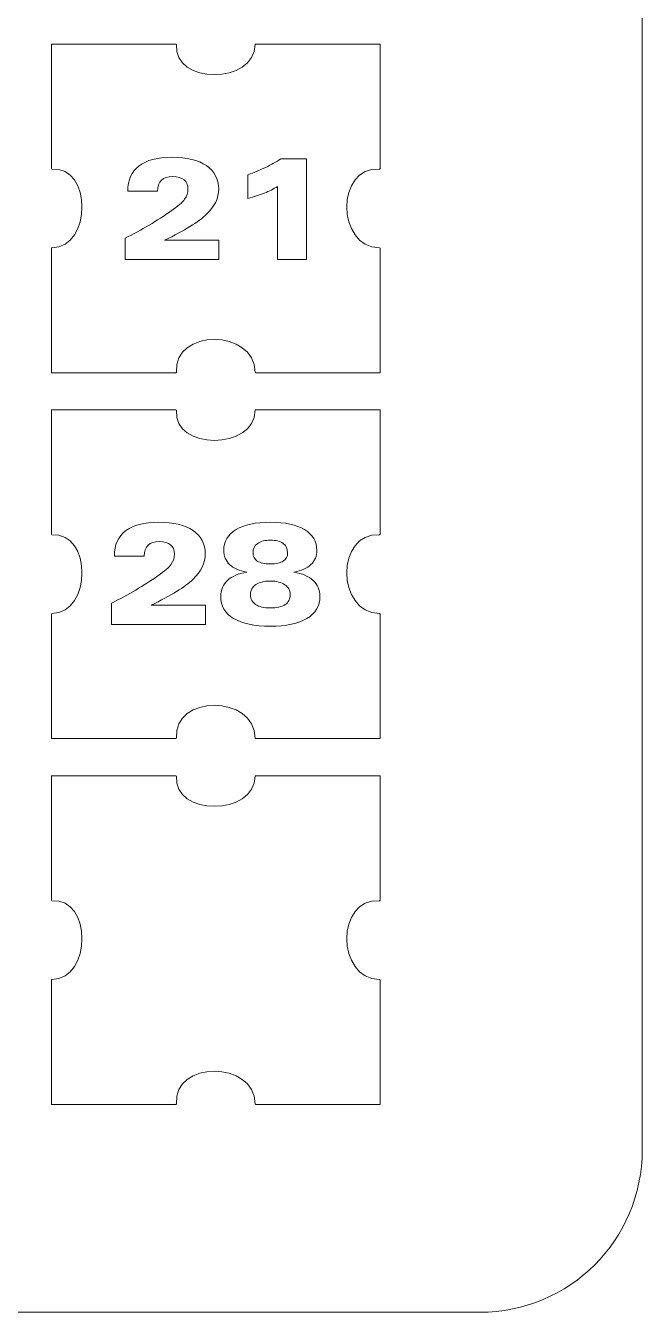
# Model space of a CAD drawing. Header units: millimetres. Extents: x -75 to 52, y -1 to 101.
# Drawn here: x 26.1 to 51.8, y -0.8 to 52.7 of the extents above; entities that cross this region are included whole.
import ezdxf

# ---------------------------------------------------------------- set-up
doc = ezdxf.new("R2010")
doc.units = ezdxf.units.MM
doc.header["$MEASUREMENT"] = 0
doc.layers.add('layer 1', color=7, linetype='Continuous')

msp = doc.modelspace()

# ---------------------------------------------------------------- linework, layer by layer
at = {"layer": 'layer 1', "lineweight": 9}
msp.add_open_spline([(-68.3644, 100.7179), (-68.3644, 100.7179), (45.0275, 100.7179), (45.0275, 100.7179), (45.0275, 100.7179), (48.7786, 100.7179), (51.798, 97.6985), (51.798, 93.9474), (51.798, 93.9474), (51.798, 93.9474), (51.798, 5.9417), (51.798, 5.9417), (51.798, 5.9417), (51.798, 2.1909), (48.7786, -0.8285), (45.0275, -0.8285), (45.0275, -0.8285), (45.0275, -0.8285), (-68.3644, -0.8285), (-68.3644, -0.8285), (-68.3644, -0.8285), (-72.1152, -0.8285), (-75.1346, 2.1909), (-75.1346, 5.9417), (-75.1346, 5.9417), (-75.1346, 5.9417), (-75.1346, 93.9474), (-75.1346, 93.9474), (-75.1346, 93.9474), (-75.1346, 97.6985), (-72.1152, 100.7179), (-68.3644, 100.7179)], degree=3, knots=[0, 0, 0, 0, 0.1111111, 0.1111111, 0.1111111, 0.1111111, 0.2222222, 0.2222222, 0.2222222, 0.2222222, 0.3333333, 0.3333333, 0.3333333, 0.3333333, 0.4444444, 0.4444444, 0.4444444, 0.4444444, 0.5555556, 0.5555556, 0.5555556, 0.5555556, 0.6666667, 0.6666667, 0.6666667, 0.6666667, 0.7777778, 0.7777778, 0.7777778, 0.7777778, 1, 1, 1, 1], dxfattribs=at)
at = {"layer": 'layer 1', "color": 1, "lineweight": 9}
for points in [[(27.1942, 51.9767), (27.1942, 51.9767), (27.1942, 51.9008), (27.1942, 51.9008), (27.1942, 51.9008), (27.1942, 51.9008), (27.1942, 46.824), (27.1942, 46.824), (27.1942, 46.824), (27.1942, 46.824), (27.1942, 46.7951), (27.1942, 46.7951), (27.1942, 46.7951), (27.1942, 46.7951), (27.2179, 46.7718), (27.2179, 46.7718), (27.2179, 46.7718), (28.8865, 46.8985), (28.8865, 43.5139), (27.2179, 43.4949), (27.2179, 43.4949), (27.2179, 43.4949), (27.1942, 43.4712), (27.1942, 43.4712), (27.1942, 43.4712), (27.1942, 43.4712), (27.1942, 43.4381), (27.1942, 43.4381), (27.1942, 43.4381), (27.1942, 43.4381), (27.1942, 38.3616), (27.1942, 38.3616), (27.1942, 38.3616), (27.1942, 38.3616), (27.1942, 38.2857), (27.1942, 38.2857), (27.1942, 38.2857), (27.1942, 38.2857), (27.2701, 38.2857), (27.2701, 38.2857), (27.2701, 38.2857), (27.2701, 38.2857), (32.3469, 38.2857), (32.3469, 38.2857), (32.3469, 38.2857), (32.3469, 38.2857), (32.3801, 38.2857), (32.3801, 38.2857), (32.3801, 38.2857), (32.3801, 38.2857), (32.3991, 38.3104), (32.3991, 38.3104), (32.3991, 38.3104), (32.2725, 40.1297), (35.657, 40.1297), (35.6803, 38.3104), (35.6803, 38.3104), (35.6803, 38.3104), (35.6997, 38.2857), (35.6997, 38.2857), (35.6997, 38.2857), (35.6997, 38.2857), (35.7329, 38.2857), (35.7329, 38.2857), (35.7329, 38.2857), (35.7329, 38.2857), (40.8093, 38.2857), (40.8093, 38.2857), (40.8093, 38.2857), (40.8093, 38.2857), (40.8852, 38.2857), (40.8852, 38.2857), (40.8852, 38.2857), (40.8852, 38.2857), (40.8852, 38.3616), (40.8852, 38.3616), (40.8852, 38.3616), (40.8852, 38.3616), (40.8852, 43.4381), (40.8852, 43.4381), (40.8852, 43.4381), (40.8852, 43.4381), (40.8852, 43.4712), (40.8852, 43.4712), (40.8852, 43.4712), (40.8852, 43.4712), (40.8619, 43.4949), (40.8619, 43.4949), (40.8619, 43.4949), (39.0412, 43.5139), (39.0412, 46.8985), (40.8619, 46.7718), (40.8619, 46.7718), (40.8619, 46.7718), (40.8852, 46.7951), (40.8852, 46.7951), (40.8852, 46.7951), (40.8852, 46.7951), (40.8852, 46.824), (40.8852, 46.824), (40.8852, 46.824), (40.8852, 46.824), (40.8852, 51.9008), (40.8852, 51.9008), (40.8852, 51.9008), (40.8852, 51.9008), (40.8852, 51.9767), (40.8852, 51.9767), (40.8852, 51.9767), (40.8852, 51.9767), (40.8093, 51.9767), (40.8093, 51.9767), (40.8093, 51.9767), (40.8093, 51.9767), (35.7329, 51.9767), (35.7329, 51.9767), (35.7329, 51.9767), (35.7329, 51.9767), (35.6997, 51.9767), (35.6997, 51.9767), (35.6997, 51.9767), (35.6997, 51.9767), (35.6803, 51.9573), (35.6803, 51.9573), (35.6803, 51.9573), (35.657, 50.2844), (32.2725, 50.2844), (32.3991, 51.9573), (32.3991, 51.9573), (32.3991, 51.9573), (32.3801, 51.9767), (32.3801, 51.9767), (32.3801, 51.9767), (32.3801, 51.9767), (32.3469, 51.9767), (32.3469, 51.9767), (32.3469, 51.9767), (32.3469, 51.9767), (27.2701, 51.9767), (27.2701, 51.9767), (27.2701, 51.9767), (27.2701, 51.9767), (27.1942, 51.9767), (27.1942, 51.9767)], [(27.1942, 36.7437), (27.1942, 36.7437), (27.1942, 36.6693), (27.1942, 36.6693), (27.1942, 36.6693), (27.1942, 36.6693), (27.1942, 31.5911), (27.1942, 31.5911), (27.1942, 31.5911), (27.1942, 31.5911), (27.1942, 31.5636), (27.1942, 31.5636), (27.1942, 31.5636), (27.1942, 31.5636), (27.2179, 31.5403), (27.2179, 31.5403), (27.2179, 31.5403), (28.8865, 31.6669), (28.8865, 28.2827), (27.2179, 28.2633), (27.2179, 28.2633), (27.2179, 28.2633), (27.1942, 28.2397), (27.1942, 28.2397), (27.1942, 28.2397), (27.1942, 28.2397), (27.1942, 28.2069), (27.1942, 28.2069), (27.1942, 28.2069), (27.1942, 28.2069), (27.1942, 23.13), (27.1942, 23.13), (27.1942, 23.13), (27.1942, 23.13), (27.1942, 23.0542), (27.1942, 23.0542), (27.1942, 23.0542), (27.1942, 23.0542), (27.2701, 23.0542), (27.2701, 23.0542), (27.2701, 23.0542), (27.2701, 23.0542), (32.3469, 23.0542), (32.3469, 23.0542), (32.3469, 23.0542), (32.3469, 23.0542), (32.3801, 23.0542), (32.3801, 23.0542), (32.3801, 23.0542), (32.3801, 23.0542), (32.3991, 23.0778), (32.3991, 23.0778), (32.3991, 23.0778), (32.2725, 24.8968), (35.657, 24.8968), (35.6803, 23.0778), (35.6803, 23.0778), (35.6803, 23.0778), (35.6997, 23.0542), (35.6997, 23.0542), (35.6997, 23.0542), (35.6997, 23.0542), (35.7329, 23.0542), (35.7329, 23.0542), (35.7329, 23.0542), (35.7329, 23.0542), (40.8093, 23.0542), (40.8093, 23.0542), (40.8093, 23.0542), (40.8093, 23.0542), (40.8852, 23.0542), (40.8852, 23.0542), (40.8852, 23.0542), (40.8852, 23.0542), (40.8852, 23.13), (40.8852, 23.13), (40.8852, 23.13), (40.8852, 23.13), (40.8852, 28.2069), (40.8852, 28.2069), (40.8852, 28.2069), (40.8852, 28.2069), (40.8852, 28.2397), (40.8852, 28.2397), (40.8852, 28.2397), (40.8852, 28.2397), (40.8619, 28.2633), (40.8619, 28.2633), (40.8619, 28.2633), (39.0412, 28.2827), (39.0412, 31.6669), (40.8619, 31.5403), (40.8619, 31.5403), (40.8619, 31.5403), (40.8852, 31.5636), (40.8852, 31.5636), (40.8852, 31.5636), (40.8852, 31.5636), (40.8852, 31.5911), (40.8852, 31.5911), (40.8852, 31.5911), (40.8852, 31.5911), (40.8852, 36.6693), (40.8852, 36.6693), (40.8852, 36.6693), (40.8852, 36.6693), (40.8852, 36.7437), (40.8852, 36.7437), (40.8852, 36.7437), (40.8852, 36.7437), (40.8093, 36.7437), (40.8093, 36.7437), (40.8093, 36.7437), (40.8093, 36.7437), (35.7329, 36.7437), (35.7329, 36.7437), (35.7329, 36.7437), (35.7329, 36.7437), (35.6997, 36.7437), (35.6997, 36.7437), (35.6997, 36.7437), (35.6997, 36.7437), (35.6803, 36.7258), (35.6803, 36.7258), (35.6803, 36.7258), (35.657, 35.0515), (32.2725, 35.0515), (32.3991, 36.7258), (32.3991, 36.7258), (32.3991, 36.7258), (32.3801, 36.7437), (32.3801, 36.7437), (32.3801, 36.7437), (32.3801, 36.7437), (32.3469, 36.7437), (32.3469, 36.7437), (32.3469, 36.7437), (32.3469, 36.7437), (27.2701, 36.7437), (27.2701, 36.7437), (27.2701, 36.7437), (27.2701, 36.7437), (27.1942, 36.7437), (27.1942, 36.7437)], [(27.1942, 21.5122), (27.1942, 21.5122), (27.1942, 21.4378), (27.1942, 21.4378), (27.1942, 21.4378), (27.1942, 21.4378), (27.1942, 16.3599), (27.1942, 16.3599), (27.1942, 16.3599), (27.1942, 16.3599), (27.1942, 16.3324), (27.1942, 16.3324), (27.1942, 16.3324), (27.1942, 16.3324), (27.2179, 16.3087), (27.2179, 16.3087), (27.2179, 16.3087), (28.8865, 16.4354), (28.8865, 13.0498), (27.2179, 13.0318), (27.2179, 13.0318), (27.2179, 13.0318), (27.1942, 13.0085), (27.1942, 13.0085), (27.1942, 13.0085), (27.1942, 13.0085), (27.1942, 12.9753), (27.1942, 12.9753), (27.1942, 12.9753), (27.1942, 12.9753), (27.1942, 7.8971), (27.1942, 7.8971), (27.1942, 7.8971), (27.1942, 7.8971), (27.1942, 7.8227), (27.1942, 7.8227), (27.1942, 7.8227), (27.1942, 7.8227), (27.2701, 7.8227), (27.2701, 7.8227), (27.2701, 7.8227), (27.2701, 7.8227), (32.3469, 7.8227), (32.3469, 7.8227), (32.3469, 7.8227), (32.3469, 7.8227), (32.3801, 7.8227), (32.3801, 7.8227), (32.3801, 7.8227), (32.3801, 7.8227), (32.3991, 7.8463), (32.3991, 7.8463), (32.3991, 7.8463), (32.2725, 9.6652), (35.657, 9.6652), (35.6803, 7.8463), (35.6803, 7.8463), (35.6803, 7.8463), (35.6997, 7.8227), (35.6997, 7.8227), (35.6997, 7.8227), (35.6997, 7.8227), (35.7329, 7.8227), (35.7329, 7.8227), (35.7329, 7.8227), (35.7329, 7.8227), (40.8093, 7.8227), (40.8093, 7.8227), (40.8093, 7.8227), (40.8093, 7.8227), (40.8852, 7.8227), (40.8852, 7.8227), (40.8852, 7.8227), (40.8852, 7.8227), (40.8852, 7.8971), (40.8852, 7.8971), (40.8852, 7.8971), (40.8852, 7.8971), (40.8852, 12.9753), (40.8852, 12.9753), (40.8852, 12.9753), (40.8852, 12.9753), (40.8852, 13.0085), (40.8852, 13.0085), (40.8852, 13.0085), (40.8852, 13.0085), (40.8619, 13.0318), (40.8619, 13.0318), (40.8619, 13.0318), (39.0412, 13.0498), (39.0412, 16.4354), (40.8619, 16.3087), (40.8619, 16.3087), (40.8619, 16.3087), (40.8852, 16.3324), (40.8852, 16.3324), (40.8852, 16.3324), (40.8852, 16.3324), (40.8852, 16.3599), (40.8852, 16.3599), (40.8852, 16.3599), (40.8852, 16.3599), (40.8852, 21.4378), (40.8852, 21.4378), (40.8852, 21.4378), (40.8852, 21.4378), (40.8852, 21.5122), (40.8852, 21.5122), (40.8852, 21.5122), (40.8852, 21.5122), (40.8093, 21.5122), (40.8093, 21.5122), (40.8093, 21.5122), (40.8093, 21.5122), (35.7329, 21.5122), (35.7329, 21.5122), (35.7329, 21.5122), (35.7329, 21.5122), (35.6997, 21.5122), (35.6997, 21.5122), (35.6997, 21.5122), (35.6997, 21.5122), (35.6803, 21.4942), (35.6803, 21.4942), (35.6803, 21.4942), (35.657, 19.8199), (32.2725, 19.8199), (32.3991, 21.4942), (32.3991, 21.4942), (32.3991, 21.4942), (32.3801, 21.5122), (32.3801, 21.5122), (32.3801, 21.5122), (32.3801, 21.5122), (32.3469, 21.5122), (32.3469, 21.5122), (32.3469, 21.5122), (32.3469, 21.5122), (27.2701, 21.5122), (27.2701, 21.5122), (27.2701, 21.5122), (27.2701, 21.5122), (27.1942, 21.5122), (27.1942, 21.5122)]]:
    msp.add_open_spline(points, degree=3, knots=[0, 0, 0, 0, 0.027027, 0.027027, 0.027027, 0.027027, 0.0540541, 0.0540541, 0.0540541, 0.0540541, 0.0810811, 0.0810811, 0.0810811, 0.0810811, 0.1081081, 0.1081081, 0.1081081, 0.1081081, 0.1351351, 0.1351351, 0.1351351, 0.1351351, 0.1621622, 0.1621622, 0.1621622, 0.1621622, 0.1891892, 0.1891892, 0.1891892, 0.1891892, 0.2162162, 0.2162162, 0.2162162, 0.2162162, 0.2432432, 0.2432432, 0.2432432, 0.2432432, 0.2702703, 0.2702703, 0.2702703, 0.2702703, 0.2972973, 0.2972973, 0.2972973, 0.2972973, 0.3243243, 0.3243243, 0.3243243, 0.3243243, 0.3513514, 0.3513514, 0.3513514, 0.3513514, 0.3783784, 0.3783784, 0.3783784, 0.3783784, 0.4054054, 0.4054054, 0.4054054, 0.4054054, 0.4324324, 0.4324324, 0.4324324, 0.4324324, 0.4594595, 0.4594595, 0.4594595, 0.4594595, 0.4864865, 0.4864865, 0.4864865, 0.4864865, 0.5135135, 0.5135135, 0.5135135, 0.5135135, 0.5405405, 0.5405405, 0.5405405, 0.5405405, 0.5675676, 0.5675676, 0.5675676, 0.5675676, 0.5945946, 0.5945946, 0.5945946, 0.5945946, 0.6216216, 0.6216216, 0.6216216, 0.6216216, 0.6486486, 0.6486486, 0.6486486, 0.6486486, 0.6756757, 0.6756757, 0.6756757, 0.6756757, 0.7027027, 0.7027027, 0.7027027, 0.7027027, 0.7297297, 0.7297297, 0.7297297, 0.7297297, 0.7567568, 0.7567568, 0.7567568, 0.7567568, 0.7837838, 0.7837838, 0.7837838, 0.7837838, 0.8108108, 0.8108108, 0.8108108, 0.8108108, 0.8378378, 0.8378378, 0.8378378, 0.8378378, 0.8648649, 0.8648649, 0.8648649, 0.8648649, 0.8918919, 0.8918919, 0.8918919, 0.8918919, 0.9189189, 0.9189189, 0.9189189, 0.9189189, 0.9459459, 0.9459459, 0.9459459, 0.9459459, 1, 1, 1, 1], dxfattribs=at)
at = {"layer": 'layer 1', "color": 5, "lineweight": 9}
for points, knots in [([(34.1743, 43.0013), (34.1743, 43.0013), (30.2634, 43.0013), (30.2634, 43.0013), (30.2634, 43.0013), (30.2634, 43.0013), (30.2634, 43.8917), (30.2634, 43.8917), (30.2634, 43.8917), (30.6105, 44.0667), (30.9453, 44.2484), (31.2664, 44.4385), (31.2664, 44.4385), (31.5863, 44.6262), (31.8908, 44.8231), (32.1815, 45.0284), (32.1815, 45.0284), (32.4626, 45.2228), (32.6499, 45.384), (32.7438, 45.5106), (32.7438, 45.5106), (32.8348, 45.6376), (32.8817, 45.7794), (32.8817, 45.9368), (32.8817, 45.9368), (32.8817, 46.1089), (32.8263, 46.2384), (32.7191, 46.3252), (32.7191, 46.3252), (32.6101, 46.412), (32.4517, 46.4547), (32.2435, 46.4561), (32.2435, 46.4561), (32.0382, 46.4547), (31.8851, 46.4053), (31.7818, 46.3044), (31.7818, 46.3044), (31.677, 46.2038), (31.622, 46.0539), (31.6177, 45.8539), (31.6177, 45.8539), (31.6177, 45.8539), (30.3777, 45.8539), (30.3777, 45.8539), (30.3777, 45.8539), (30.3763, 46.3171), (30.5319, 46.667), (30.8462, 46.9055), (30.8462, 46.9055), (31.1577, 47.1422), (31.6177, 47.2608), (32.2256, 47.2622), (32.2256, 47.2622), (32.8348, 47.2608), (33.31, 47.145), (33.6518, 46.9122), (33.6518, 46.9122), (33.9923, 46.678), (34.163, 46.3541), (34.163, 45.9421), (34.163, 45.9421), (34.163, 45.5632), (33.9937, 45.2118), (33.6561, 44.8894), (33.6561, 44.8894), (33.317, 44.5641), (32.7343, 44.2029), (31.9059, 43.806), (31.9059, 43.806), (31.9059, 43.806), (34.1743, 43.806), (34.1743, 43.806), (34.1743, 43.806), (34.1743, 43.806), (34.1743, 43.0013), (34.1743, 43.0013)], [0, 0, 0, 0, 0.05, 0.05, 0.05, 0.05, 0.1, 0.1, 0.1, 0.1, 0.15, 0.15, 0.15, 0.15, 0.2, 0.2, 0.2, 0.2, 0.25, 0.25, 0.25, 0.25, 0.3, 0.3, 0.3, 0.3, 0.35, 0.35, 0.35, 0.35, 0.4, 0.4, 0.4, 0.4, 0.45, 0.45, 0.45, 0.45, 0.5, 0.5, 0.5, 0.5, 0.55, 0.55, 0.55, 0.55, 0.6, 0.6, 0.6, 0.6, 0.65, 0.65, 0.65, 0.65, 0.7, 0.7, 0.7, 0.7, 0.75, 0.75, 0.75, 0.75, 0.8, 0.8, 0.8, 0.8, 0.85, 0.85, 0.85, 0.85, 0.9, 0.9, 0.9, 0.9, 1, 1, 1, 1]), ([(37.815, 43.0013), (37.815, 43.0013), (36.6106, 43.0013), (36.6106, 43.0013), (36.6106, 43.0013), (36.6106, 43.0013), (36.6106, 46.0454), (36.6106, 46.0454), (36.6106, 46.0454), (36.4508, 45.9421), (36.2687, 45.8496), (36.0662, 45.7671), (36.0662, 45.7671), (35.8623, 45.6845), (35.632, 45.6101), (35.3759, 45.5452), (35.3759, 45.5452), (35.3759, 45.5452), (35.3759, 46.5277), (35.3759, 46.5277), (35.3759, 46.5277), (35.6447, 46.6272), (35.8927, 46.7316), (36.1213, 46.842), (36.1213, 46.842), (36.3474, 46.9521), (36.558, 47.0692), (36.7538, 47.1948), (36.7538, 47.1948), (36.7538, 47.1948), (37.815, 47.1948), (37.815, 47.1948), (37.815, 47.1948), (37.815, 47.1948), (37.815, 43.0013), (37.815, 43.0013)], [0, 0, 0, 0, 0.1, 0.1, 0.1, 0.1, 0.2, 0.2, 0.2, 0.2, 0.3, 0.3, 0.3, 0.3, 0.4, 0.4, 0.4, 0.4, 0.5, 0.5, 0.5, 0.5, 0.6, 0.6, 0.6, 0.6, 0.7, 0.7, 0.7, 0.7, 0.8, 0.8, 0.8, 0.8, 1, 1, 1, 1]), ([(33.6148, 27.8058), (33.6148, 27.8058), (29.7039, 27.8058), (29.7039, 27.8058), (29.7039, 27.8058), (29.7039, 27.8058), (29.7039, 28.6958), (29.7039, 28.6958), (29.7039, 28.6958), (30.051, 28.8712), (30.3858, 29.0528), (30.7068, 29.243), (30.7068, 29.243), (31.0268, 29.4303), (31.3313, 29.6275), (31.622, 29.8328), (31.622, 29.8328), (31.9031, 30.0272), (32.0904, 30.1884), (32.1843, 30.3151), (32.1843, 30.3151), (32.2753, 30.4421), (32.3222, 30.5839), (32.3222, 30.7409), (32.3222, 30.7409), (32.3222, 30.9134), (32.2668, 31.0429), (32.1596, 31.1296), (32.1596, 31.1296), (32.0506, 31.2164), (31.8922, 31.2591), (31.684, 31.2605), (31.684, 31.2605), (31.4787, 31.2591), (31.3256, 31.2094), (31.2223, 31.1088), (31.2223, 31.1088), (31.1178, 31.0083), (31.0624, 30.858), (31.0586, 30.6583), (31.0586, 30.6583), (31.0586, 30.6583), (29.8182, 30.6583), (29.8182, 30.6583), (29.8182, 30.6583), (29.8168, 31.1212), (29.9724, 31.4715), (30.2867, 31.7096), (30.2867, 31.7096), (30.5982, 31.9467), (31.0586, 32.0652), (31.666, 32.0666), (31.666, 32.0666), (32.2753, 32.0652), (32.7505, 31.9495), (33.0923, 31.7167), (33.0923, 31.7167), (33.4328, 31.4824), (33.6035, 31.1586), (33.6035, 30.7465), (33.6035, 30.7465), (33.6035, 30.3676), (33.4342, 30.0163), (33.0966, 29.6938), (33.0966, 29.6938), (32.7575, 29.3686), (32.1748, 29.0073), (31.3464, 28.6105), (31.3464, 28.6105), (31.3464, 28.6105), (33.6148, 28.6105), (33.6148, 28.6105), (33.6148, 28.6105), (33.6148, 28.6105), (33.6148, 27.8058), (33.6148, 27.8058)], [0, 0, 0, 0, 0.05, 0.05, 0.05, 0.05, 0.1, 0.1, 0.1, 0.1, 0.15, 0.15, 0.15, 0.15, 0.2, 0.2, 0.2, 0.2, 0.25, 0.25, 0.25, 0.25, 0.3, 0.3, 0.3, 0.3, 0.35, 0.35, 0.35, 0.35, 0.4, 0.4, 0.4, 0.4, 0.45, 0.45, 0.45, 0.45, 0.5, 0.5, 0.5, 0.5, 0.55, 0.55, 0.55, 0.55, 0.6, 0.6, 0.6, 0.6, 0.65, 0.65, 0.65, 0.65, 0.7, 0.7, 0.7, 0.7, 0.75, 0.75, 0.75, 0.75, 0.8, 0.8, 0.8, 0.8, 0.85, 0.85, 0.85, 0.85, 0.9, 0.9, 0.9, 0.9, 1, 1, 1, 1]), ([(35.3275, 29.9831), (35.016, 30.0424), (34.779, 30.15), (34.6163, 30.3055), (34.6163, 30.3055), (34.4541, 30.4597), (34.3726, 30.6569), (34.3726, 30.894), (34.3726, 30.894), (34.3726, 31.2619), (34.5422, 31.5484), (34.8837, 31.7565), (34.8837, 31.7565), (35.2228, 31.9618), (35.7011, 32.0652), (36.3157, 32.0666), (36.3157, 32.0666), (36.926, 32.0652), (37.4001, 31.9633), (37.7405, 31.7579), (37.7405, 31.7579), (38.0781, 31.5512), (38.2475, 31.2633), (38.2489, 30.894), (38.2489, 30.894), (38.2475, 30.6569), (38.1663, 30.4597), (38.0051, 30.3055), (38.0051, 30.3055), (37.8411, 30.15), (37.6054, 30.0424), (37.2967, 29.9831), (37.2967, 29.9831), (37.6386, 29.9281), (37.9046, 29.8148), (38.0933, 29.6413), (38.0933, 29.6413), (38.2806, 29.4677), (38.3745, 29.2486), (38.3759, 28.984), (38.3759, 28.984), (38.3745, 28.5843), (38.1953, 28.2757), (37.8382, 28.058), (37.8382, 28.058), (37.4802, 27.8417), (36.9701, 27.7342), (36.31, 27.7327), (36.31, 27.7327), (35.6486, 27.7342), (35.1402, 27.8417), (34.7832, 28.058), (34.7832, 28.058), (34.4251, 28.2757), (34.2459, 28.5843), (34.2473, 28.984), (34.2473, 28.984), (34.2459, 29.2486), (34.3408, 29.4677), (34.5295, 29.6413), (34.5295, 29.6413), (34.7186, 29.8148), (34.9843, 29.9281), (35.3275, 29.9831)], [0, 0, 0, 0, 0.0588235, 0.0588235, 0.0588235, 0.0588235, 0.1176471, 0.1176471, 0.1176471, 0.1176471, 0.1764706, 0.1764706, 0.1764706, 0.1764706, 0.2352941, 0.2352941, 0.2352941, 0.2352941, 0.2941176, 0.2941176, 0.2941176, 0.2941176, 0.3529412, 0.3529412, 0.3529412, 0.3529412, 0.4117647, 0.4117647, 0.4117647, 0.4117647, 0.4705882, 0.4705882, 0.4705882, 0.4705882, 0.5294118, 0.5294118, 0.5294118, 0.5294118, 0.5882353, 0.5882353, 0.5882353, 0.5882353, 0.6470588, 0.6470588, 0.6470588, 0.6470588, 0.7058824, 0.7058824, 0.7058824, 0.7058824, 0.7647059, 0.7647059, 0.7647059, 0.7647059, 0.8235294, 0.8235294, 0.8235294, 0.8235294, 0.8823529, 0.8823529, 0.8823529, 0.8823529, 1, 1, 1, 1]), ([(35.5921, 30.7973), (35.5921, 30.6389), (35.6514, 30.5232), (35.7699, 30.4474), (35.7699, 30.4474), (35.8884, 30.3705), (36.0677, 30.3317), (36.31, 30.3331), (36.31, 30.3331), (36.5513, 30.3317), (36.733, 30.3705), (36.8529, 30.4488), (36.8529, 30.4488), (36.9715, 30.5246), (37.0307, 30.6403), (37.0322, 30.7973), (37.0322, 30.7973), (37.0307, 30.9628), (36.9676, 31.0922), (36.8434, 31.1833), (36.8434, 31.1833), (36.7168, 31.2743), (36.5418, 31.3198), (36.3157, 31.3198), (36.3157, 31.3198), (36.0895, 31.3198), (35.9117, 31.2729), (35.7851, 31.1818), (35.7851, 31.1818), (35.6556, 31.0884), (35.5921, 30.96), (35.5921, 30.7973)], [0, 0, 0, 0, 0.1111111, 0.1111111, 0.1111111, 0.1111111, 0.2222222, 0.2222222, 0.2222222, 0.2222222, 0.3333333, 0.3333333, 0.3333333, 0.3333333, 0.4444444, 0.4444444, 0.4444444, 0.4444444, 0.5555556, 0.5555556, 0.5555556, 0.5555556, 0.6666667, 0.6666667, 0.6666667, 0.6666667, 0.7777778, 0.7777778, 0.7777778, 0.7777778, 1, 1, 1, 1]), ([(35.4873, 29.0514), (35.4859, 28.8712), (35.5565, 28.7332), (35.6983, 28.6394), (35.6983, 28.6394), (35.8387, 28.5445), (36.0426, 28.4976), (36.31, 28.499), (36.31, 28.499), (36.5802, 28.4976), (36.787, 28.5445), (36.9288, 28.638), (36.9288, 28.638), (37.0695, 28.7304), (37.1397, 28.8683), (37.1412, 29.0514), (37.1412, 29.0514), (37.1397, 29.2264), (37.0667, 29.3643), (36.9207, 29.4649), (36.9207, 29.4649), (36.7732, 29.564), (36.5693, 29.6138), (36.31, 29.6152), (36.31, 29.6152), (36.0483, 29.6138), (35.8458, 29.564), (35.7025, 29.4663), (35.7025, 29.4663), (35.5575, 29.3672), (35.4859, 29.2292), (35.4873, 29.0514)], [0, 0, 0, 0, 0.1111111, 0.1111111, 0.1111111, 0.1111111, 0.2222222, 0.2222222, 0.2222222, 0.2222222, 0.3333333, 0.3333333, 0.3333333, 0.3333333, 0.4444444, 0.4444444, 0.4444444, 0.4444444, 0.5555556, 0.5555556, 0.5555556, 0.5555556, 0.6666667, 0.6666667, 0.6666667, 0.6666667, 0.7777778, 0.7777778, 0.7777778, 0.7777778, 1, 1, 1, 1])]:
    msp.add_open_spline(points, degree=3, knots=knots, dxfattribs=at)

doc.saveas('drawing.dxf')
